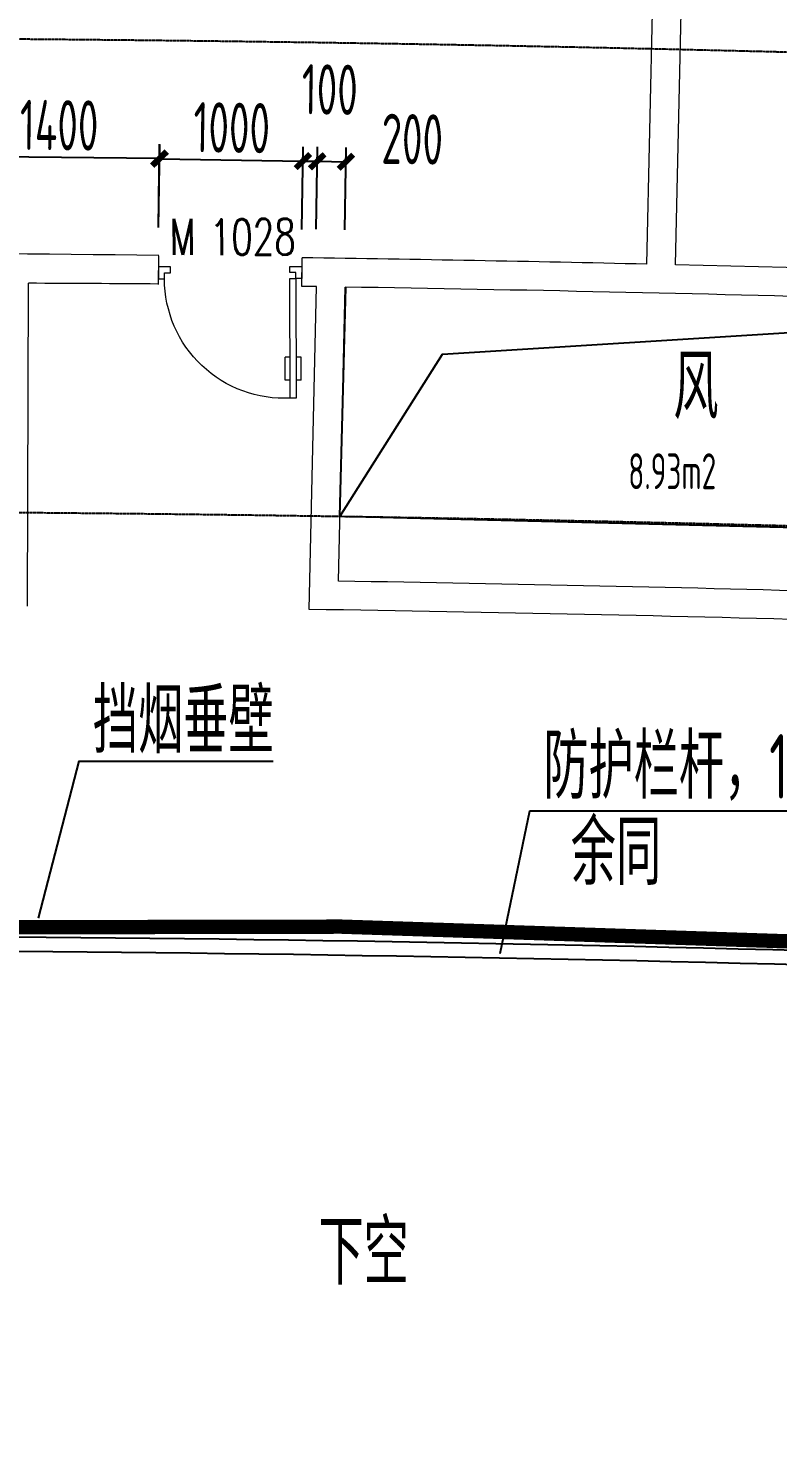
# Model space of a CAD drawing. Header units: millimetres. Extents: x 11677979 to 24947533, y -12764720 to -6308891.
# Drawn here: x 11781273 to 11786499, y -6399863 to -6390012 of the extents above; entities that cross this region are included whole.
import ezdxf
from ezdxf.enums import TextEntityAlignment as Align

# ---------------------------------------------------------------- set-up
doc = ezdxf.new("R2010")
doc.units = ezdxf.units.MM
doc.header["$LTSCALE"] = 10
for name, pattern in [('A2-RG-AXIS$0$CENTER', [2, 1.25, -0.25, 0.25, -0.25]), ('A2-RG-AXIS$0$DOTE', [2.42, 2, -0.2, 0.02, -0.2]), ('A2-RI-F4$0$A2-RG-AXIS$0$CENTER', [2, 1.25, -0.25, 0.25, -0.25]), ('A2-RI-F4$0$A2-RG-AXIS$0$DOTE', [2.42, 2, -0.2, 0.02, -0.2]), ('A2-RI-F4$0$DASHDOT2', [0.5, 0.25, -0.125, 0, -0.125]), ('A2-RI-F4$0$DASHED2', [9.525, 6.35, -3.175])]:
    doc.linetypes.add(name, pattern=pattern)
for name, color, linetype in [('A2-RB-F4$0$$34$A-DIMS-100', 1, 'Continuous'), ('A2-RG-AXIS$0$A-GRID', 1, 'A2-RG-AXIS$0$CENTER'), ('A2-RI-F4$0$A-DOOR-ROLL', 2, 'A2-RI-F4$0$DASHED2'), ('A2-RI-F4$0$A-HOLE', 2, 'Continuous'), ('A2-RI-F4$0$A-STRS-HRAL', 80, 'Continuous'), ('A2-RI-F4$0$A-SYMB', 4, 'Continuous'), ('A2-RI-F4$0$A-SYMB-AREA', 4, 'Continuous'), ('A2-RI-F4$0$A-SYMB-DOOR', 4, 'Continuous'), ('A2-RI-F4$0$A-SYMB-NAME', 4, 'Continuous'), ('A2-RI-F4$0$A-SYMB-VOID', 35, 'Continuous'), ('A2-RI-F4$0$A2-RB-F4$0$$34$A-DIMS-100', 1, 'Continuous'), ('A2-RI-F4$0$A2-RG-AXIS$0$A-GRID', 1, 'A2-RI-F4$0$A2-RG-AXIS$0$CENTER')]:
    doc.layers.add(name, color=color, linetype=linetype)
doc.layers.add('A2-RI-F4$0$A-DOOR', color=32, linetype='Continuous', lineweight=5)
doc.layers.add('A2-RI-F4$0$A-WALL', color=7, linetype='Continuous', lineweight=5)
doc.styles.add('A2-RB-F4$0$$0$XD2008', font='hzs.shx', dxfattribs={"width": 0.7, "bigfont": 'hztxt.shx'})
doc.styles.add('A2-RI-F4$0$A2-RB-F4$0$$0$XD2008', font='hzs.shx', dxfattribs={"width": 0.7, "bigfont": 'hztxt.shx'})
doc.styles.add('A2-RI-F4$0$ECADI', font='hzs.shx', dxfattribs={"width": 0.7, "bigfont": 'hztxt.shx'})
doc.styles.add('A2-RI-F4$0$ECADI-TXT', font='simplex.shx', dxfattribs={"bigfont": 'hztxt.shx'})
doc.dimstyles.new('A2-RB-F4$0$$0$XD100$0', dxfattribs={"dimscale": 100, "dimtxt": 3.5, "dimasz": 1, "dimexe": 1, "dimexo": 2, "dimgap": 0.5, "dimtad": 1, "dimdec": 0, "dimdsep": 46, "dimtxsty": 'A2-RB-F4$0$$0$XD2008', "dimblk1": 'A2-RB-F4$0$$20$_ArchTick', "dimblk2": 'A2-RB-F4$0$$20$_ArchTick', "dimsah": 1, "dimcen": 2.5, "dimclrt": 4, "dimaunit": 1, "dimadec": 0, "dimazin": 0, "dimtfac": 1, "dimtdec": 0, "dimtix": 1, "dimtmove": 2, "dimatfit": 3, "dimfxl": 0, "dimtolj": 1, "dimtzin": 0, "dimarcsym": 0})
doc.dimstyles.new('A2-RI-F4$0$A2-RB-F4$0$$0$XD100$0', dxfattribs={"dimscale": 100, "dimtxt": 3.5, "dimasz": 1, "dimexe": 1, "dimexo": 2, "dimgap": 0.5, "dimtad": 1, "dimdec": 0, "dimdsep": 46, "dimtxsty": 'A2-RI-F4$0$A2-RB-F4$0$$0$XD2008', "dimblk1": 'A2-RI-F4$0$A2-RB-F4$0$$20$_ArchTick', "dimblk2": 'A2-RI-F4$0$A2-RB-F4$0$$20$_ArchTick', "dimsah": 1, "dimcen": 2.5, "dimclrt": 4, "dimaunit": 1, "dimadec": 0, "dimazin": 0, "dimtfac": 1, "dimtdec": 0, "dimtix": 1, "dimtmove": 2, "dimatfit": 3, "dimfxl": 0, "dimtolj": 1, "dimtzin": 0, "dimarcsym": 0})

# ---------------------------------------------------------------- blocks, each defined once
blk = doc.blocks.new('A2-RB-F4$0$$20$_ArchTick')
at = {"color": 0, "linetype": 'ByBlock', "const_width": 0.4}
blk.add_lwpolyline([(-0.5, -0.5), (0.5, 0.5)], dxfattribs=at)
blk = doc.blocks.new('*D251')
at = {"layer": 'A2-RB-F4$0$$34$A-DIMS-100', "color": 0, "lineweight": -2, "transparency": 16777216}
blk.add_arc((11778730.7, -6694178.7), 311749, 87.966592, 88.701829, dxfattribs=at)
at = {"layer": 'Defpoints', "color": 0, "transparency": 16777216}
for p in [(11790308.6, -6368084.2), (11785891, -6378209.8), (11788459.5, -6382581.6), (11785586.2, -6391656.4), (11788882.2, -6408258.9)]:
    blk.add_point(p, dxfattribs=at)
at = {"layer": 'A2-RB-F4$0$$34$A-DIMS-100', "color": 0, "lineweight": -2, "transparency": 16777216, "xscale": 100, "yscale": 100, "zscale": 100}
for p, rotation in [((11785793.5, -6382509.7), 178.7018285114995), ((11789792.3, -6382626), 357.966591975738)]:
    blk.add_blockref('A2-RB-F4$0$$20$_ArchTick', p, dxfattribs=dict(at, rotation=rotation))
at = {"layer": 'A2-RB-F4$0$$34$A-DIMS-100', "color": 4, "transparency": 16777216, "insert": (11787800.6, -6382303.2), "char_height": 350, "attachment_point": 5, "rotation": 358.33421, "style": 'A2-RB-F4$0$$0$XD2008'}
blk.add_mtext('\\A1;0°44\'7"', dxfattribs=at)
blk = doc.blocks.new('*D127')
at = {"layer": 'A2-RB-F4$0$$34$A-DIMS-100', "color": 0, "lineweight": -2, "transparency": 16777216}
for p, q in [((11782181.6, -6391399.8), (11782190.6, -6390822.4)), ((11783181, -6391415.3), (11783190, -6390837.9)), ((11782189, -6390922.4), (11783188.4, -6390937.9))]:
    blk.add_line(p, q, dxfattribs=at)
at = {"layer": 'Defpoints', "color": 0, "transparency": 16777216}
for p in [(11783188.4, -6390937.9), (11782178.5, -6391599.8), (11783177.9, -6391615.3)]:
    blk.add_point(p, dxfattribs=at)
at = {"layer": 'A2-RB-F4$0$$34$A-DIMS-100', "color": 0, "lineweight": -2, "transparency": 16777216, "xscale": 100, "yscale": 100, "zscale": 100}
for p, rotation in [((11782189, -6390922.4), 179.1106127337217), ((11783188.4, -6390937.9), 359.1106127337217)]:
    blk.add_blockref('A2-RB-F4$0$$20$_ArchTick', p, dxfattribs=dict(at, rotation=rotation))
at = {"layer": 'A2-RB-F4$0$$34$A-DIMS-100', "color": 4, "transparency": 16777216, "insert": (11782692.2, -6390705.2), "char_height": 350, "attachment_point": 5, "rotation": 359.11061, "style": 'A2-RB-F4$0$$0$XD2008'}
blk.add_mtext('\\A1;1000', dxfattribs=at)
blk = doc.blocks.new('*D128')
at = {"layer": 'A2-RB-F4$0$$34$A-DIMS-100', "color": 0, "lineweight": -2, "transparency": 16777216}
for p, q in [((11780781.8, -6391385.7), (11780787.7, -6390805.8)), ((11782181.6, -6391399.8), (11782187.5, -6390820)), ((11782186.5, -6390920), (11780786.7, -6390905.8))]:
    blk.add_line(p, q, dxfattribs=at)
at = {"layer": 'Defpoints', "color": 0, "transparency": 16777216}
for p in [(11780786.7, -6390905.8), (11780779.8, -6391585.7), (11782179.6, -6391599.8)]:
    blk.add_point(p, dxfattribs=at)
at = {"layer": 'A2-RB-F4$0$$34$A-DIMS-100', "color": 0, "lineweight": -2, "transparency": 16777216, "xscale": 100, "yscale": 100, "zscale": 100}
for p, rotation in [((11780786.7, -6390905.8), 179.4216838700843), ((11782186.5, -6390920), 359.4216838700842)]:
    blk.add_blockref('A2-RB-F4$0$$20$_ArchTick', p, dxfattribs=dict(at, rotation=rotation))
at = {"layer": 'A2-RB-F4$0$$34$A-DIMS-100', "color": 4, "transparency": 16777216, "insert": (11781488.8, -6390687.9), "char_height": 350, "attachment_point": 5, "rotation": 359.42168, "style": 'A2-RB-F4$0$$0$XD2008'}
blk.add_mtext('\\A1;1400', dxfattribs=at)
blk = doc.blocks.new('*D129')
at = {"layer": 'A2-RB-F4$0$$34$A-DIMS-100', "color": 0, "lineweight": -2, "transparency": 16777216}
for p, q in [((11783181.2, -6391411.4), (11783189.8, -6390837.9)), ((11783281.2, -6391412.9), (11783289.8, -6390839.4)), ((11783188.3, -6390937.9), (11783288.3, -6390939.4))]:
    blk.add_line(p, q, dxfattribs=at)
at = {"layer": 'Defpoints', "color": 0, "transparency": 16777216}
for p in [(11783288.3, -6390939.4), (11783178.2, -6391611.4), (11783278.2, -6391612.9)]:
    blk.add_point(p, dxfattribs=at)
at = {"layer": 'A2-RB-F4$0$$34$A-DIMS-100', "color": 0, "lineweight": -2, "transparency": 16777216, "xscale": 100, "yscale": 100, "zscale": 100}
for p, rotation in [((11783188.3, -6390937.9), 179.1380774760174), ((11783288.3, -6390939.4), 359.1380774760174)]:
    blk.add_blockref('A2-RB-F4$0$$20$_ArchTick', p, dxfattribs=dict(at, rotation=rotation))
at = {"layer": 'A2-RB-F4$0$$34$A-DIMS-100', "color": 4, "transparency": 16777216, "insert": (11783375.8, -6390439.3), "char_height": 350, "attachment_point": 5, "rotation": 359.13808, "style": 'A2-RB-F4$0$$0$XD2008'}
blk.add_mtext('\\A1;100', dxfattribs=at)
blk = doc.blocks.new('*D130')
at = {"layer": 'A2-RB-F4$0$$34$A-DIMS-100', "color": 0, "lineweight": -2, "transparency": 16777216}
for p, q in [((11783281.3, -6391412.9), (11783290.2, -6390839.4)), ((11783481.2, -6391416), (11783490.2, -6390842.5)), ((11783288.6, -6390939.4), (11783488.6, -6390942.5))]:
    blk.add_line(p, q, dxfattribs=at)
at = {"layer": 'Defpoints', "color": 0, "transparency": 16777216}
for p in [(11783488.6, -6390942.5), (11783278.2, -6391612.9), (11783478.1, -6391616)]:
    blk.add_point(p, dxfattribs=at)
at = {"layer": 'A2-RB-F4$0$$34$A-DIMS-100', "color": 0, "lineweight": -2, "transparency": 16777216, "xscale": 100, "yscale": 100, "zscale": 100}
for p, rotation in [((11783288.6, -6390939.4), 179.1074241570201), ((11783488.6, -6390942.5), 359.1074241570201)]:
    blk.add_blockref('A2-RB-F4$0$$20$_ArchTick', p, dxfattribs=dict(at, rotation=rotation))
at = {"layer": 'A2-RB-F4$0$$34$A-DIMS-100', "color": 4, "transparency": 16777216, "insert": (11783951.1, -6390785.2), "char_height": 350, "attachment_point": 5, "rotation": 359.10742, "style": 'A2-RB-F4$0$$0$XD2008'}
blk.add_mtext('\\A1;200', dxfattribs=at)
blk = doc.blocks.new('A2-RG-AXIS')
at = {"layer": 'A2-RG-AXIS$0$A-GRID', "linetype": 'A2-RG-AXIS$0$DOTE'}
for radius in [313400, 308700, 304100, 300800]:
    blk.add_arc((11778730.7, -6694178.7), radius, 75.589285, 95.407644, dxfattribs=at)
blk = doc.blocks.new('A2-RI-F4$0$5erhfh')
at = {"layer": 'A2-RI-F4$0$A-SYMB-AREA', "style": 'A2-RI-F4$0$ECADI', "width": 0.7}
blk.add_attdef('340M2', text='', height=2.5, dxfattribs=at).set_placement((0, 1.25), align=Align.MIDDLE_LEFT)
at = {"layer": 'A2-RI-F4$0$A-SYMB-NAME', "style": 'A2-RI-F4$0$ECADI', "width": 0.7}
blk.add_attdef('CHINESENAME', (-12.292, 3.087), '', height=4.5, dxfattribs=at)
blk = doc.blocks.new('A2-RI-F4$0$door-1000')
for p, q in [((0.6493, 0.6471), (0.7083, 0.7059)), ((0.7083, 0.7059), (0.7083, 0.7059)), ((0.7083, 0.7059), (0.7672, 0.6469)), ((0.6787, 0.6175), (0.6493, 0.6471)), ((0.7082, 0.647), (0.6787, 0.6175)), ((0.7376, 0.6174), (0.7082, 0.647)), ((0.7672, 0.6469), (0.7376, 0.6174)), ((0.059, 0.0588), (0, 0)), ((0, 0), (0.0588, -0.059)), ((0, 0), (0, 0)), ((0.0589, -0.0001), (0.0884, 0.0293)), ((0.0884, 0.0293), (0.059, 0.0588)), ((0.0588, -0.059), (0.0883, -0.0296)), ((0.0883, -0.0296), (0.0589, -0.0001)), ((0.1179, -0.0002), (0.0883, -0.0296)), ((0.0883, -0.0296), (0.6766, -0.6199)), ((0.7061, -0.5905), (0.1179, -0.0002)), ((0.5051, -0.3888), (0.5301, -0.3639)), ((0.4506, -0.4431), (0.4756, -0.4182)), ((0.6183, -0.5024), (0.6432, -0.4775)), ((0.5638, -0.5566), (0.5888, -0.5318)), ((0.6766, -0.6199), (0.7061, -0.5905))]:
    blk.add_line(p, q)
at = {"lineweight": 13}
for p, q in [((0.6432, -0.4775), (0.5301, -0.3639)), ((0.5638, -0.5566), (0.4506, -0.4431))]:
    blk.add_line(p, q, dxfattribs=at)
blk.add_arc((0.1481, 0.0285), 0.8333, 312.03498, 44.97267, dxfattribs=at)
blk = doc.blocks.new('A2-RI-F4$0$A2-RB-F4$0$$20$_ArchTick')
at = {"color": 0, "linetype": 'ByBlock', "const_width": 0.4}
blk.add_lwpolyline([(-0.5, -0.5), (0.5, 0.5)], dxfattribs=at)
blk = doc.blocks.new('*D776')
at = {"layer": 'A2-RI-F4$0$A2-RB-F4$0$$34$A-DIMS-100', "color": 0, "lineweight": -2, "transparency": 16777216}
blk.add_arc((11778730.7, -6694178.7), 311749, 87.966592, 88.701829, dxfattribs=at)
at = {"layer": 'Defpoints', "color": 0, "transparency": 16777216}
for p in [(11790308.6, -6368084.2), (11785891, -6378209.8), (11788459.5, -6382581.6), (11785586.2, -6391656.4), (11788882.2, -6408258.9)]:
    blk.add_point(p, dxfattribs=at)
at = {"layer": 'A2-RI-F4$0$A2-RB-F4$0$$34$A-DIMS-100', "color": 0, "lineweight": -2, "transparency": 16777216, "xscale": 100, "yscale": 100, "zscale": 100}
for p, rotation in [((11785793.5, -6382509.7), 178.7018285114995), ((11789792.3, -6382626), 357.966591975738)]:
    blk.add_blockref('A2-RI-F4$0$A2-RB-F4$0$$20$_ArchTick', p, dxfattribs=dict(at, rotation=rotation))
at = {"layer": 'A2-RI-F4$0$A2-RB-F4$0$$34$A-DIMS-100', "color": 4, "transparency": 16777216, "insert": (11787800.6, -6382303.2), "char_height": 350, "attachment_point": 5, "rotation": 358.33421, "style": 'A2-RI-F4$0$A2-RB-F4$0$$0$XD2008'}
blk.add_mtext('\\A1;0°44\'7"', dxfattribs=at)
blk = doc.blocks.new('*D652')
at = {"layer": 'A2-RI-F4$0$A2-RB-F4$0$$34$A-DIMS-100', "color": 0, "lineweight": -2, "transparency": 16777216}
for p, q in [((11782181.6, -6391399.8), (11782190.6, -6390822.4)), ((11783181, -6391415.3), (11783190, -6390837.9)), ((11782189, -6390922.4), (11783188.4, -6390937.9))]:
    blk.add_line(p, q, dxfattribs=at)
at = {"layer": 'Defpoints', "color": 0, "transparency": 16777216}
for p in [(11783188.4, -6390937.9), (11782178.5, -6391599.8), (11783177.9, -6391615.3)]:
    blk.add_point(p, dxfattribs=at)
at = {"layer": 'A2-RI-F4$0$A2-RB-F4$0$$34$A-DIMS-100', "color": 0, "lineweight": -2, "transparency": 16777216, "xscale": 100, "yscale": 100, "zscale": 100}
for p, rotation in [((11782189, -6390922.4), 179.1106127337217), ((11783188.4, -6390937.9), 359.1106127337217)]:
    blk.add_blockref('A2-RI-F4$0$A2-RB-F4$0$$20$_ArchTick', p, dxfattribs=dict(at, rotation=rotation))
at = {"layer": 'A2-RI-F4$0$A2-RB-F4$0$$34$A-DIMS-100', "color": 4, "transparency": 16777216, "insert": (11782692.2, -6390705.2), "char_height": 350, "attachment_point": 5, "rotation": 359.11061, "style": 'A2-RI-F4$0$A2-RB-F4$0$$0$XD2008'}
blk.add_mtext('\\A1;1000', dxfattribs=at)
blk = doc.blocks.new('*D653')
at = {"layer": 'A2-RI-F4$0$A2-RB-F4$0$$34$A-DIMS-100', "color": 0, "lineweight": -2, "transparency": 16777216}
for p, q in [((11780781.8, -6391385.7), (11780787.7, -6390805.8)), ((11782181.6, -6391399.8), (11782187.5, -6390820)), ((11782186.5, -6390920), (11780786.7, -6390905.8))]:
    blk.add_line(p, q, dxfattribs=at)
at = {"layer": 'Defpoints', "color": 0, "transparency": 16777216}
for p in [(11780786.7, -6390905.8), (11780779.8, -6391585.7), (11782179.6, -6391599.8)]:
    blk.add_point(p, dxfattribs=at)
at = {"layer": 'A2-RI-F4$0$A2-RB-F4$0$$34$A-DIMS-100', "color": 0, "lineweight": -2, "transparency": 16777216, "xscale": 100, "yscale": 100, "zscale": 100}
for p, rotation in [((11780786.7, -6390905.8), 179.4216838700843), ((11782186.5, -6390920), 359.4216838700842)]:
    blk.add_blockref('A2-RI-F4$0$A2-RB-F4$0$$20$_ArchTick', p, dxfattribs=dict(at, rotation=rotation))
at = {"layer": 'A2-RI-F4$0$A2-RB-F4$0$$34$A-DIMS-100', "color": 4, "transparency": 16777216, "insert": (11781488.8, -6390687.9), "char_height": 350, "attachment_point": 5, "rotation": 359.42168, "style": 'A2-RI-F4$0$A2-RB-F4$0$$0$XD2008'}
blk.add_mtext('\\A1;1400', dxfattribs=at)
blk = doc.blocks.new('*D654')
at = {"layer": 'A2-RI-F4$0$A2-RB-F4$0$$34$A-DIMS-100', "color": 0, "lineweight": -2, "transparency": 16777216}
for p, q in [((11783181.2, -6391411.4), (11783189.8, -6390837.9)), ((11783281.2, -6391412.9), (11783289.8, -6390839.4)), ((11783188.3, -6390937.9), (11783288.3, -6390939.4))]:
    blk.add_line(p, q, dxfattribs=at)
at = {"layer": 'Defpoints', "color": 0, "transparency": 16777216}
for p in [(11783288.3, -6390939.4), (11783178.2, -6391611.4), (11783278.2, -6391612.9)]:
    blk.add_point(p, dxfattribs=at)
at = {"layer": 'A2-RI-F4$0$A2-RB-F4$0$$34$A-DIMS-100', "color": 0, "lineweight": -2, "transparency": 16777216, "xscale": 100, "yscale": 100, "zscale": 100}
for p, rotation in [((11783188.3, -6390937.9), 179.1380774760174), ((11783288.3, -6390939.4), 359.1380774760174)]:
    blk.add_blockref('A2-RI-F4$0$A2-RB-F4$0$$20$_ArchTick', p, dxfattribs=dict(at, rotation=rotation))
at = {"layer": 'A2-RI-F4$0$A2-RB-F4$0$$34$A-DIMS-100', "color": 4, "transparency": 16777216, "insert": (11783375.8, -6390439.3), "char_height": 350, "attachment_point": 5, "rotation": 359.13808, "style": 'A2-RI-F4$0$A2-RB-F4$0$$0$XD2008'}
blk.add_mtext('\\A1;100', dxfattribs=at)
blk = doc.blocks.new('*D655')
at = {"layer": 'A2-RI-F4$0$A2-RB-F4$0$$34$A-DIMS-100', "color": 0, "lineweight": -2, "transparency": 16777216}
for p, q in [((11783281.3, -6391412.9), (11783290.2, -6390839.4)), ((11783481.2, -6391416), (11783490.2, -6390842.5)), ((11783288.6, -6390939.4), (11783488.6, -6390942.5))]:
    blk.add_line(p, q, dxfattribs=at)
at = {"layer": 'Defpoints', "color": 0, "transparency": 16777216}
for p in [(11783488.6, -6390942.5), (11783278.2, -6391612.9), (11783478.1, -6391616)]:
    blk.add_point(p, dxfattribs=at)
at = {"layer": 'A2-RI-F4$0$A2-RB-F4$0$$34$A-DIMS-100', "color": 0, "lineweight": -2, "transparency": 16777216, "xscale": 100, "yscale": 100, "zscale": 100}
for p, rotation in [((11783288.6, -6390939.4), 179.1074241570201), ((11783488.6, -6390942.5), 359.1074241570201)]:
    blk.add_blockref('A2-RI-F4$0$A2-RB-F4$0$$20$_ArchTick', p, dxfattribs=dict(at, rotation=rotation))
at = {"layer": 'A2-RI-F4$0$A2-RB-F4$0$$34$A-DIMS-100', "color": 4, "transparency": 16777216, "insert": (11783951.1, -6390785.2), "char_height": 350, "attachment_point": 5, "rotation": 359.10742, "style": 'A2-RI-F4$0$A2-RB-F4$0$$0$XD2008'}
blk.add_mtext('\\A1;200', dxfattribs=at)
blk = doc.blocks.new('A2-RI-F4$0$A2-RG-AXIS')
at = {"layer": 'A2-RI-F4$0$A2-RG-AXIS$0$A-GRID', "linetype": 'A2-RI-F4$0$A2-RG-AXIS$0$DOTE'}
for radius in [313400, 308700, 304100, 300800]:
    blk.add_arc((11778730.7, -6694178.7), radius, 75.589285, 95.407644, dxfattribs=at)
blk = doc.blocks.new('A2-RI-F4$0$ECADI-TAG-DOOR')
blk = doc.blocks.new('A2-RB-F4')
at = {"layer": 'A2-RB-F4$0$$34$A-DIMS-100'}
dim = blk.add_angular_dim_2l(base=(11788459.5117, -6382581.5625), line1=((11785586.2417, -6391656.395), (11785890.9572, -6378209.8476)), line2=((11790308.5562, -6368084.1905), (11788882.1716, -6408258.8635)), dimstyle='A2-RB-F4$0$$0$XD100$0', override={"dimadec": 4}, dxfattribs=at)
dim.commit()
dim.dimension.update_dxf_attribs({"geometry": '*D251', "text_midpoint": (11787800.5816, -6382303.2438)})
for base, p1, p2, angle, picture, middle in [((11783288.3, -6390939.4), (11783178.2, -6391611.4), (11783278.2, -6391612.9), 359.13808, '*D129', (11783375.8, -6390439.3)), ((11783488.6, -6390942.5), (11783278.2, -6391612.9), (11783478.1, -6391616), 359.10742, '*D130', (11783951.1, -6390785.2))]:
    dim = blk.add_linear_dim(base=base, p1=p1, p2=p2, angle=angle, dimstyle='A2-RB-F4$0$$0$XD100$0', dxfattribs=at)
    dim.commit()
    dim.dimension.update_dxf_attribs({"geometry": picture, "text_midpoint": middle, "dimtype": 129})
for p1, p2, distance, picture, middle in [((11782179.6, -6391599.8), (11780779.8, -6391585.7), -679.9, '*D128', (11781488.8, -6390687.9)), ((11782178.5, -6391599.8), (11783177.9, -6391615.3), 677.5, '*D127', (11782692.2, -6390705.2))]:
    dim = blk.add_aligned_dim(p1=p1, p2=p2, distance=distance, dimstyle='A2-RB-F4$0$$0$XD100$0', dxfattribs=at)
    dim.commit()
    dim.dimension.update_dxf_attribs({"geometry": picture, "text_midpoint": middle})
blk = doc.blocks.new('A2-RI-F4$0$A2-RB-F4')
at = {"layer": 'A2-RI-F4$0$A2-RB-F4$0$$34$A-DIMS-100'}
dim = blk.add_angular_dim_2l(base=(11788459.5117, -6382581.5625), line1=((11785586.2417, -6391656.395), (11785890.9572, -6378209.8476)), line2=((11790308.5562, -6368084.1905), (11788882.1716, -6408258.8635)), dimstyle='A2-RI-F4$0$A2-RB-F4$0$$0$XD100$0', override={"dimadec": 4}, dxfattribs=at)
dim.commit()
dim.dimension.update_dxf_attribs({"geometry": '*D776', "text_midpoint": (11787800.5816, -6382303.2438)})
for base, p1, p2, angle, picture, middle in [((11783288.3, -6390939.4), (11783178.2, -6391611.4), (11783278.2, -6391612.9), 359.13808, '*D654', (11783375.8, -6390439.3)), ((11783488.6, -6390942.5), (11783278.2, -6391612.9), (11783478.1, -6391616), 359.10742, '*D655', (11783951.1, -6390785.2))]:
    dim = blk.add_linear_dim(base=base, p1=p1, p2=p2, angle=angle, dimstyle='A2-RI-F4$0$A2-RB-F4$0$$0$XD100$0', dxfattribs=at)
    dim.commit()
    dim.dimension.update_dxf_attribs({"geometry": picture, "text_midpoint": middle, "dimtype": 129})
for p1, p2, distance, picture, middle in [((11782179.6, -6391599.8), (11780779.8, -6391585.7), -679.9, '*D653', (11781488.8, -6390687.9)), ((11782178.5, -6391599.8), (11783177.9, -6391615.3), 677.5, '*D652', (11782692.2, -6390705.2))]:
    dim = blk.add_aligned_dim(p1=p1, p2=p2, distance=distance, dimstyle='A2-RI-F4$0$A2-RB-F4$0$$0$XD100$0', dxfattribs=at)
    dim.commit()
    dim.dimension.update_dxf_attribs({"geometry": picture, "text_midpoint": middle})
blk = doc.blocks.new('A2-RI-F4')
at = {"layer": 'A2-RI-F4$0$A-DOOR-ROLL', "linetype": 'A2-RI-F4$0$DASHDOT2', "const_width": 100}
blk.add_lwpolyline([(11803727.9, -6402347.4), (11804155.5, -6397315.4, 0.026096), (11773092.4, -6396292.4), (11773203, -6401330.9)], format="xyb", dxfattribs=at)
at = {"layer": 'A2-RI-F4$0$A-HOLE', "ltscale": 500}
for p, q in [((11783445.8, -6393415.7), (11783486.9, -6391816.2)), ((11788904.1, -6393550.4), (11783445.8, -6393415.7))]:
    blk.add_line(p, q, dxfattribs=at)
at = {"layer": 'A2-RI-F4$0$A-STRS-HRAL', "ltscale": 0.25}
for radius, start, end in [(297850, 85.143329, 91.084186), (297750, 85.162572, 91.064885)]:
    blk.add_arc((11778830.4, -6694187.2), radius, start, end, dxfattribs=at)
at = {"layer": 'A2-RI-F4$0$A-SYMB'}
for points in [[(11781343.6, -6396213.8), (11781628.7, -6395121), (11782980.9, -6395121)], [(11784562.9, -6396460.3), (11784771.6, -6395465.9), (11788002.6, -6395465.9)]]:
    blk.add_lwpolyline(points, dxfattribs=at)
at = {"layer": 'A2-RI-F4$0$A-SYMB-VOID', "ltscale": 500}
blk.add_lwpolyline([(11783445.8, -6393415.7), (11784161, -6392283), (11789260.5, -6391965.3)], dxfattribs=at)
at = {"layer": 'A2-RI-F4$0$A-WALL'}
for p, q in [((11785586.2, -6391656.4), (11785891, -6378209.8)), ((11785786.2, -6391661), (11786090.9, -6378214.4)), ((11782180.3, -6391797.2), (11782182.8, -6391597.2)), ((11783179.9, -6391811.5), (11783183, -6391611.5)), ((11781268.6, -6394039.5), (11781274.5, -6391789.4)), ((11783231.1, -6394062.5), (11783282.1, -6391813)), ((11783435.6, -6393865.6), (11783482.1, -6391816.1))]:
    blk.add_line(p, q, dxfattribs=at)
for centre, radius, start, end in [((11778968.7, -6688082.3), 296504.9, 89.378907, 90.320706), ((11778486.7, -6707169.7), 315593.2, 88.710982, 89.147361), ((11778874.5, -6689380.7), 297799.9, 87.481289, 88.670085), ((11780107.9, -6663457.7), 271670.8, 89.562914, 89.753959), ((11765881.1, -7551061.5), 1159379.1, 89.1400188, 89.145069), ((11778730.6, -6694178.7), 302400, 87.702288, 89.099705), ((11778730.7, -6694178.7), 300350, 87.711731, 89.102435), ((11778730.7, -6694178.7), 300150, 87.674469, 89.140881)]:
    blk.add_arc(centre, radius, start, end, dxfattribs=at)
for name in ['A2-RI-F4$0$A2-RG-AXIS', 'A2-RI-F4$0$A2-RB-F4']:
    blk.add_blockref(name, (0, 0))
ref = blk.add_blockref('A2-RI-F4$0$5erhfh', (11788708, -6393598.4), dxfattribs=dict(xscale=100, yscale=100, zscale=100))
ref.add_attrib('340M2', '8.93m2', (11785456.8, -6393224.4), dxfattribs={"layer": 'A2-RI-F4$0$A-SYMB-AREA', "height": 250, "style": 'A2-RI-F4$0$ECADI', "width": 0.7})
ref.add_attrib('CHINESENAME', '风', (11785771.3, -6392736.3), dxfattribs={"layer": 'A2-RI-F4$0$A-SYMB-NAME', "height": 450, "style": 'A2-RI-F4$0$ECADI', "width": 0.7})
ref = blk.add_blockref('A2-RI-F4$0$5erhfh', (11782953.1, -6395373.2), dxfattribs=dict(xscale=100, yscale=100, zscale=100))
ref.add_attrib('CHINESENAME', '挡烟垂壁', (11781723.9, -6395064.4), dxfattribs={"layer": 'A2-RI-F4$0$A-SYMB-NAME', "height": 450, "style": 'A2-RI-F4$0$ECADI', "width": 0.7})
ref = blk.add_blockref('A2-RI-F4$0$5erhfh', (11786094.1, -6395690.1), dxfattribs=dict(xscale=100, yscale=100, zscale=100))
ref.add_attrib('CHINESENAME', '防护栏杆，1050高', (11784864.9, -6395381.3), dxfattribs={"layer": 'A2-RI-F4$0$A-SYMB-NAME', "height": 450, "style": 'A2-RI-F4$0$ECADI', "width": 0.7})
ref = blk.add_blockref('A2-RI-F4$0$5erhfh', (11786284.9, -6396290.2), dxfattribs=dict(xscale=100, yscale=100, zscale=100))
ref.add_attrib('CHINESENAME', '余同', (11785055.7, -6395981.5), dxfattribs={"layer": 'A2-RI-F4$0$A-SYMB-NAME', "height": 450, "style": 'A2-RI-F4$0$ECADI', "width": 0.7})
ref = blk.add_blockref('A2-RI-F4$0$5erhfh', (11787678.8, -6399427.4), dxfattribs=dict(xscale=100, yscale=100, zscale=100))
ref.add_attrib('CHINESENAME', '下空', (11783296.9, -6398767.9), dxfattribs={"layer": 'A2-RI-F4$0$A-SYMB-NAME', "height": 450, "style": 'A2-RI-F4$0$ECADI', "width": 0.7})
at = {"layer": 'A2-RI-F4$0$A-DOOR', "xscale": -999.9999999996438, "yscale": 1000.000000000484, "zscale": 1000, "rotation": 45.08125612428024}
blk.add_blockref('A2-RI-F4$0$door-1000', (11783181, -6391672.8), dxfattribs=at)
at = {"layer": 'A2-RI-F4$0$A-SYMB-DOOR'}
ref = blk.add_blockref('A2-RI-F4$0$ECADI-TAG-DOOR', (11782675.2, -6392316.8, -333.3), dxfattribs=dict(at, xscale=99.99999999987006, yscale=99.99999999987006, zscale=99.99999999987006, rotation=0.3698021879982581))
ref.add_attrib('门窗主编号1', 'M', dxfattribs={"height": 250, "rotation": 0.3698, "style": 'A2-RI-F4$0$ECADI-TXT', "width": 0.7}).set_placement((11782440.5, -6391589.9, -333.3), align=Align.RIGHT)
ref.add_attrib('门窗主编号2', '1028', (11782539.4, -6391593.5), dxfattribs={"height": 250, "rotation": 0.3698, "style": 'A2-RI-F4$0$ECADI-TXT', "width": 0.7})

msp = doc.modelspace()

# ---------------------------------------------------------------- block references
for name in ['A2-RI-F4', 'A2-RG-AXIS', 'A2-RB-F4']:
    msp.add_blockref(name, (0, 0))

doc.saveas('drawing.dxf')
